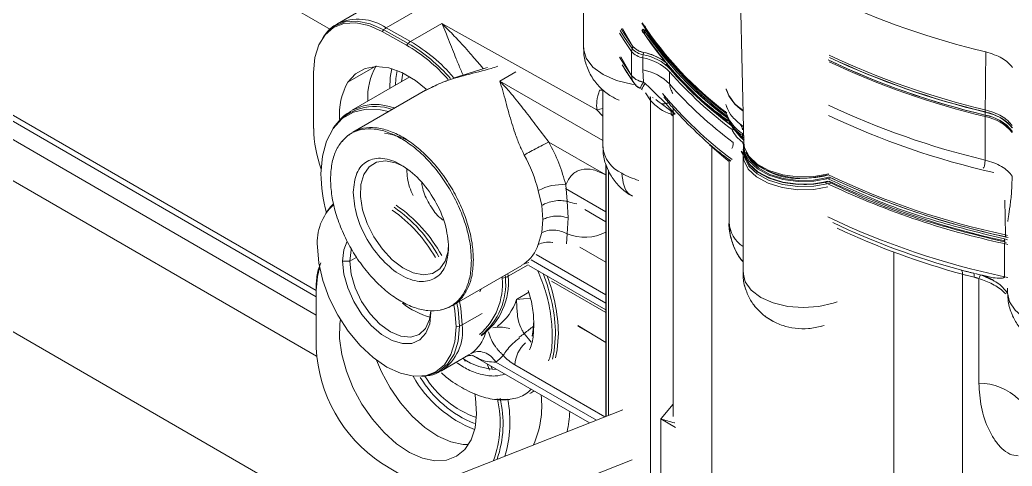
# Model space of a CAD drawing. Header units: millimetres. Extents: x 169 to 14583, y -399 to 10804.
# Drawn here: x 11541.9 to 11641.2, y 7248 to 7292.6 of the extents above; entities that cross this region are included whole.
import ezdxf

# ---------------------------------------------------------------- set-up
doc = ezdxf.new("R2010")
doc.units = ezdxf.units.MM
doc.header["$LTSCALE"] = 35

msp = doc.modelspace()

# ---------------------------------------------------------------- linework, layer by layer
at = {"color": 7, "linetype": 'Continuous', "lineweight": 18}
for p, q in [((11504.332, 7331.301), (11573.006, 7291.656)), ((11496.63, 7308.801), (11571.584, 7265.532)), ((11496.63, 7308.187), (11571.584, 7264.918)), ((11598.345, 7307.217), (11598.345, 7289.805)), ((11496.63, 7306.351), (11571.584, 7263.081)), ((11578.585, 7291.798), (11598.345, 7303.205)), ((11496.63, 7302.269), (11571.621, 7258.978)), ((11613.926, 7300.81), (11614.364, 7280.329)), ((11613.926, 7300.81), (11614.364, 7280.329)), ((11582.764, 7297.45), (11573.709, 7292.223)), ((11578.18, 7291.442), (11578.344, 7291.608)), ((11580.776, 7290.254), (11578.344, 7291.608)), ((11581.017, 7290.443), (11578.585, 7291.798)), ((11581.017, 7290.443), (11584.145, 7292.249)), ((11599.673, 7283.598), (11584.145, 7292.249)), ((11602.239, 7291.73), (11603.282, 7289.948)), ((11604.427, 7291.511), (11604.251, 7291.689)), ((11604.436, 7292.018), (11604.553, 7291.896)), ((11572.386, 7291.002), (11572.272, 7290.842)), ((11580.611, 7290.088), (11578.18, 7291.442)), ((11604.209, 7291.439), (11604.427, 7291.2)), ((11604.427, 7291.511), (11604.427, 7291.2)), ((11580.611, 7290.088), (11580.776, 7290.254)), ((11603.282, 7289.948), (11603.203, 7289.738)), ((11603.203, 7289.738), (11603.282, 7289.948)), ((11603.282, 7289.948), (11603.686, 7289.598)), ((11603.148, 7287.028), (11602.055, 7288.894)), ((11603.148, 7287.028), (11603.148, 7289.445)), ((11604.28, 7287.593), (11604.28, 7288.806)), ((11604.301, 7289.118), (11604.332, 7289.356)), ((11604.301, 7289.118), (11604.332, 7289.356)), ((11606.124, 7288.683), (11606.697, 7288.226)), ((11574.757, 7286.362), (11577.489, 7287.939)), ((11602.197, 7288.099), (11603.383, 7286.311)), ((11604.333, 7286.378), (11604.28, 7287.593)), ((11604.333, 7286.379), (11604.28, 7287.593)), ((11496.63, 7287.163), (11573.965, 7242.519)), ((11571.333, 7287.35), (11571.333, 7281.733)), ((11580.955, 7286.904), (11575.108, 7283.529)), ((11580.111, 7286.417), (11580.269, 7287.281)), ((11589.968, 7286.488), (11591.578, 7287.417)), ((11603.459, 7286.73), (11603.148, 7287.028)), ((11603.459, 7286.73), (11603.583, 7286.651)), ((11606.953, 7287.408), (11606.953, 7286.194)), ((11582.741, 7285.644), (11582.534, 7285.546)), ((11583.368, 7285.943), (11582.535, 7285.578)), ((11584.741, 7286.545), (11584.517, 7286.447)), ((11600.277, 7280.537), (11589.968, 7286.488)), ((11600.277, 7285.612), (11600.277, 7279.913)), ((11604.148, 7285.645), (11604.194, 7285.614)), ((11604.148, 7285.645), (11604.194, 7285.614)), ((11604.499, 7286.244), (11604.333, 7286.378)), ((11604.333, 7286.378), (11604.499, 7286.244)), ((11582.522, 7285.57), (11575.243, 7281.369)), ((11599.945, 7285.568), (11600.277, 7285.584)), ((11605.056, 7284.557), (11604.533, 7285.309)), ((11605.25, 7284.856), (11605.3, 7284.817)), ((11605.252, 7284.854), (11605.301, 7284.817)), ((11605.575, 7284.644), (11605.913, 7284.376)), ((11605.913, 7284.376), (11605.602, 7284.623)), ((11599.673, 7283.598), (11600.277, 7283.726)), ((11605.056, 7235.291), (11605.056, 7284.557)), ((11605.913, 7284.376), (11606.096, 7284.244)), ((11606.096, 7284.244), (11605.914, 7284.376)), ((11606.096, 7284.244), (11607.089, 7283.495)), ((11607.089, 7283.495), (11606.096, 7284.244)), ((11606.589, 7284.249), (11606.859, 7284.338)), ((11606.589, 7284.249), (11606.964, 7284.311)), ((11607.173, 7283.541), (11606.589, 7284.249)), ((11606.589, 7284.249), (11607.173, 7283.541)), ((11607.321, 7283.696), (11607.321, 7252.939)), ((11612.651, 7283.928), (11612.66, 7283.904)), ((11599.673, 7283.598), (11600.277, 7282.974)), ((11607.493, 7283.179), (11607.089, 7283.495)), ((11607.262, 7283.364), (11607.089, 7283.495)), ((11607.493, 7283.179), (11607.111, 7283.184)), ((11607.493, 7283.178), (11607.111, 7283.184)), ((11607.253, 7283.005), (11607.111, 7283.184)), ((11607.244, 7283.016), (11607.111, 7283.184)), ((11607.493, 7283.179), (11607.173, 7283.541)), ((11607.173, 7283.541), (11607.273, 7283.432)), ((11612.775, 7282.709), (11612.893, 7282.438)), ((11638.525, 7283.077), (11638.525, 7283.388)), ((11638.525, 7278.587), (11638.525, 7282.934)), ((11573.449, 7281.998), (11573.287, 7281.769)), ((11614.259, 7281.11), (11614.252, 7280.682)), ((11614.422, 7280.571), (11614.252, 7280.682)), ((11614.259, 7281.101), (11614.257, 7281.173)), ((11614.261, 7281.255), (11614.259, 7281.11)), ((11614.264, 7280.839), (11614.373, 7280.767)), ((11594.878, 7280.387), (11600.574, 7277.099)), ((11611.167, 7279.907), (11611.167, 7239.413)), ((11614.341, 7279.768), (11614.316, 7279.607)), ((11614.374, 7279.895), (11614.374, 7279.585)), ((11614.374, 7279.895), (11614.374, 7279.585)), ((11614.334, 7279.49), (11614.299, 7279.11)), ((11614.299, 7279.114), (11614.299, 7267.337)), ((11614.299, 7279.114), (11614.299, 7267.337)), ((11614.301, 7279.03), (11614.299, 7279.114)), ((11614.316, 7279.607), (11614.315, 7279.603)), ((11614.595, 7279.351), (11614.744, 7279.03)), ((11600.574, 7278.161), (11600.574, 7252.948)), ((11600.598, 7278.063), (11600.598, 7252.958)), ((11612.902, 7278.603), (11612.902, 7272.356)), ((11600.836, 7277.588), (11600.836, 7253.051)), ((11600.574, 7273.425), (11596.544, 7275.751)), ((11596.564, 7276.114), (11596.715, 7274.462)), ((11594.161, 7274.054), (11593.815, 7275.529)), ((11573.338, 7274.208), (11572.788, 7273.587)), ((11594.282, 7272.649), (11594.161, 7274.054)), ((11596.715, 7274.462), (11596.799, 7272.796)), ((11640.512, 7274.581), (11640.558, 7271.11)), ((11572.81, 7273.627), (11572.648, 7273.398)), ((11596.715, 7271.196), (11596.799, 7272.796)), ((11598.453, 7273.634), (11600.574, 7272.41)), ((11594.161, 7271.332), (11594.282, 7272.649)), ((11593.815, 7270.143), (11594.161, 7271.332)), ((11596.715, 7271.196), (11596.619, 7270.21)), ((11640.558, 7271.11), (11640.771, 7271.043)), ((11640.633, 7270.892), (11640.612, 7270.906)), ((11640.823, 7270.839), (11640.612, 7270.906)), ((11640.823, 7270.839), (11640.633, 7270.892)), ((11584.842, 7269.852), (11584.842, 7270.26)), ((11597.977, 7269.861), (11600.574, 7268.362)), ((11640.781, 7270.61), (11640.466, 7270.706)), ((11640.466, 7270.706), (11640.466, 7270.395)), ((11640.466, 7270.395), (11640.632, 7270.341)), ((11640.466, 7270.232), (11640.506, 7270.382)), ((11640.466, 7266.91), (11640.466, 7270.232)), ((11575.648, 7268.869), (11574.942, 7268.462)), ((11593.585, 7269.131), (11600.574, 7265.096)), ((11629.39, 7269.387), (11629.39, 7231.012)), ((11574.235, 7268.462), (11574.942, 7268.462)), ((11585.242, 7264.048), (11592.18, 7268.052)), ((11590.8, 7266.963), (11592.783, 7268.108)), ((11592.172, 7268.066), (11592.41, 7268.203)), ((11592.867, 7268.338), (11592.41, 7268.203)), ((11592.857, 7268.058), (11600.574, 7263.603)), ((11600.574, 7264.28), (11593.098, 7268.595)), ((11590.193, 7266.762), (11590.192, 7266.905)), ((11590.193, 7266.762), (11590.516, 7266.848)), ((11590.513, 7267.09), (11590.516, 7266.848)), ((11590.8, 7266.963), (11590.777, 7267.243)), ((11636.261, 7232.988), (11636.261, 7267.167)), ((11637.551, 7267.228), (11638.089, 7267.088)), ((11637.9, 7256.285), (11637.9, 7266.738)), ((11638.095, 7267.109), (11638.254, 7267.072)), ((11638.097, 7267.107), (11639.403, 7266.503)), ((11595.148, 7266.49), (11600.574, 7263.358)), ((11640.771, 7265.299), (11640.771, 7265.771)), ((11571.584, 7265.703), (11571.584, 7265.534)), ((11571.584, 7265.534), (11571.584, 7259.819)), ((11591.629, 7264.656), (11592.865, 7265.369)), ((11593.039, 7264.77), (11591.629, 7264.656)), ((11640.771, 7265.299), (11640.735, 7265.494)), ((11591.668, 7263.9), (11591.629, 7264.656)), ((11591.673, 7263.793), (11591.668, 7263.9)), ((11591.715, 7263.152), (11591.673, 7263.793)), ((11588.201, 7263.258), (11586.204, 7262.105)), ((11591.863, 7262.341), (11591.74, 7262.933)), ((11585.92, 7261.99), (11585.597, 7261.903)), ((11591.95, 7262.088), (11591.863, 7262.341)), ((11592.056, 7261.842), (11591.95, 7262.088)), ((11600.321, 7260.505), (11597.758, 7261.985)), ((11597.76, 7262.043), (11600.574, 7260.362)), ((11622.149, 7261.987), (11622.422, 7262.06)), ((11593.096, 7260.39), (11592.41, 7261.246)), ((11584.133, 7257.526), (11586.877, 7259.111)), ((11587.107, 7259.262), (11586.869, 7259.124)), ((11587.307, 7259.014), (11598.931, 7252.304)), ((11586.401, 7258.654), (11586.498, 7258.435)), ((11599.628, 7252.577), (11589.575, 7258.381)), ((11600.47, 7252.908), (11591.467, 7258.105)), ((11582.134, 7256.965), (11582.414, 7256.991)), ((11593.085, 7255.302), (11592.979, 7255.244)), ((11593.399, 7255.497), (11593.085, 7255.302)), ((11593.085, 7255.302), (11593.415, 7255.488)), ((11590.693, 7254.631), (11590.976, 7254.657)), ((11606.14, 7252.788), (11607.286, 7254.16)), ((11602.261, 7253.61), (11537.899, 7228.357)), ((11606.079, 7252.705), (11606.14, 7252.788)), ((11606.079, 7252.705), (11606.079, 7235.907)), ((11607.535, 7251.834), (11606.079, 7252.705)), ((11541.446, 7224.378), (11603.202, 7248.608)), ((11578.125, 7248.288), (11580.658, 7246.749))]:
    msp.add_line(p, q, dxfattribs=at)
at = {"color": 7, "linetype": 'Continuous', "lineweight": 18, "flags": 128}
for points in [[(11571.333, 7287.35), (11571.464, 7288.827), (11571.852, 7290.097), (11572.482, 7291.113), (11573.331, 7291.836), (11574.367, 7292.239), (11575.551, 7292.308), (11576.838, 7292.039), (11578.18, 7291.442)], [(11578.344, 7291.608), (11576.991, 7292.21), (11575.692, 7292.481), (11574.499, 7292.412), (11573.454, 7292.005), (11572.598, 7291.276), (11572.386, 7291.002)], [(11602.119, 7291.706), (11602.528, 7291.057), (11603.282, 7289.948)], [(11603.148, 7289.445), (11602.391, 7290.557), (11601.933, 7291.287)], [(11603.148, 7289.445), (11602.391, 7290.557), (11601.933, 7291.287)], [(11603.203, 7289.738), (11602.448, 7290.849), (11602.01, 7291.544)], [(11602.01, 7291.544), (11602.448, 7290.849), (11603.203, 7289.738)], [(11598.345, 7289.805), (11598.346, 7289.722), (11598.597, 7288.769), (11599.26, 7287.885), (11600.291, 7287.127), (11601.623, 7286.546), (11603.167, 7286.18), (11603.508, 7286.133)], [(11601.933, 7288.87), (11602.391, 7288.141), (11603.148, 7287.028)], [(11574.757, 7286.362), (11575.514, 7287.208), (11576.473, 7287.742), (11577.598, 7287.943), (11578.845, 7287.805), (11580.166, 7287.331), (11581.511, 7286.541), (11582.593, 7285.678)], [(11578.959, 7285.751), (11578.995, 7286.825), (11579.142, 7287.726)], [(11579.521, 7286.076), (11579.558, 7286.727), (11579.687, 7287.538)], [(11605.056, 7284.557), (11605.041, 7284.757), (11605.016, 7284.885)], [(11578.837, 7283.443), (11578.03, 7283.619), (11576.598, 7283.674), (11575.304, 7283.375), (11574.186, 7282.73), (11573.28, 7281.758), (11572.612, 7280.49), (11572.204, 7278.964), (11572.066, 7277.226)], [(11612.895, 7282.466), (11612.887, 7282.48), (11612.775, 7282.709)], [(11613.374, 7281.664), (11614.096, 7280.83), (11614.282, 7280.674)], [(11614.343, 7281.94), (11614.282, 7281.981), (11613.945, 7282.227)], [(11613.483, 7281.538), (11614.046, 7280.936), (11614.282, 7280.74)], [(11610.946, 7280.105), (11612.597, 7278.687), (11612.902, 7278.441)], [(11614.36, 7280.54), (11614.342, 7280.6), (11614.333, 7280.628)], [(11614.364, 7280.329), (11614.443, 7279.81), (11614.899, 7278.941), (11615.729, 7278.17), (11616.878, 7277.55), (11618.266, 7277.123), (11619.799, 7276.918), (11621.371, 7276.95), (11622.873, 7277.216)], [(11614.364, 7280.329), (11614.443, 7279.811), (11614.898, 7278.941), (11615.729, 7278.17), (11616.878, 7277.55), (11618.266, 7277.123), (11619.798, 7276.918), (11621.37, 7276.95), (11622.873, 7277.216)], [(11614.374, 7279.895), (11614.453, 7279.336), (11614.907, 7278.468), (11615.737, 7277.697), (11616.884, 7277.078), (11618.27, 7276.651), (11619.801, 7276.447), (11621.371, 7276.48), (11622.873, 7276.746), (11623.097, 7276.809)], [(11614.374, 7279.895), (11614.453, 7279.336), (11614.907, 7278.468), (11615.737, 7277.697), (11616.884, 7277.078), (11618.27, 7276.651), (11619.801, 7276.447), (11621.371, 7276.48), (11622.873, 7276.746), (11623.097, 7276.809)], [(11614.299, 7279.11), (11614.373, 7278.569), (11614.826, 7277.685), (11615.663, 7276.9), (11616.825, 7276.268), (11618.232, 7275.833), (11619.787, 7275.624), (11621.383, 7275.656), (11622.779, 7275.894)], [(11622.779, 7275.894), (11621.383, 7275.656), (11619.787, 7275.624), (11618.232, 7275.833), (11616.825, 7276.268), (11615.663, 7276.9), (11614.826, 7277.685), (11614.373, 7278.569), (11614.301, 7279.03)], [(11614.374, 7279.636), (11614.433, 7278.854), (11614.881, 7277.979), (11615.71, 7277.201), (11616.86, 7276.576), (11618.253, 7276.144), (11619.793, 7275.938), (11621.373, 7275.97), (11622.884, 7276.238), (11623.078, 7276.292)], [(11614.374, 7279.636), (11614.433, 7278.854), (11614.881, 7277.979), (11615.71, 7277.201), (11616.86, 7276.576), (11618.253, 7276.144), (11619.793, 7275.938), (11621.373, 7275.97), (11622.884, 7276.238), (11623.078, 7276.292)], [(11614.374, 7279.585), (11614.453, 7279.025), (11614.907, 7278.157), (11615.737, 7277.387), (11616.884, 7276.767), (11618.27, 7276.341), (11619.801, 7276.137), (11621.371, 7276.169), (11622.813, 7276.42)], [(11614.374, 7279.585), (11614.453, 7279.025), (11614.907, 7278.157), (11615.737, 7277.387), (11616.884, 7276.767), (11618.27, 7276.341), (11619.801, 7276.137), (11621.371, 7276.169), (11622.813, 7276.42)], [(11614.445, 7279.589), (11614.517, 7279.053), (11614.959, 7278.19), (11615.776, 7277.424), (11616.91, 7276.807), (11618.283, 7276.382), (11619.801, 7276.178), (11621.359, 7276.21), (11622.75, 7276.449)], [(11614.744, 7279.03), (11615.066, 7278.508), (11615.871, 7277.761), (11616.984, 7277.159), (11618.33, 7276.745), (11619.816, 7276.547), (11621.34, 7276.578), (11622.798, 7276.836), (11622.952, 7276.879)], [(11614.744, 7279.03), (11615.066, 7278.508), (11615.871, 7277.761), (11616.984, 7277.159), (11618.33, 7276.745), (11619.816, 7276.547), (11621.34, 7276.578), (11622.798, 7276.836), (11622.952, 7276.879)], [(11580.423, 7277.915), (11579.538, 7278.322), (11578.528, 7278.516), (11577.627, 7278.378), (11576.889, 7277.917), (11576.356, 7277.159), (11576.06, 7276.149), (11576.017, 7274.944), (11576.23, 7273.616), (11576.687, 7272.24), (11577.361, 7270.898), (11578.212, 7269.668)], [(11620.395, 7276.787), (11621.366, 7276.835), (11622.85, 7277.097)], [(11572.81, 7273.627), (11573.047, 7273.93), (11573.288, 7274.181)], [(11585.597, 7261.903), (11585.464, 7260.416), (11585.069, 7259.14), (11584.427, 7258.125), (11583.564, 7257.408), (11582.512, 7257.019), (11581.311, 7256.971), (11580.009, 7257.266), (11578.655, 7257.894), (11577.3, 7258.83), (11575.998, 7260.038), (11574.798, 7261.472), (11573.746, 7263.076), (11572.882, 7264.789), (11572.241, 7266.546), (11571.846, 7268.278), (11571.712, 7269.919)], [(11574.235, 7268.462), (11574.364, 7269.609), (11574.698, 7270.468)], [(11578.212, 7269.668), (11579.193, 7268.62), (11580.244, 7267.815), (11581.306, 7267.301), (11582.317, 7267.107), (11583.217, 7267.245), (11583.955, 7267.706), (11584.488, 7268.464), (11584.784, 7269.475), (11584.842, 7270.26)], [(11640.795, 7270.152), (11640.782, 7270.155), (11640.466, 7270.232)], [(11574.942, 7268.462), (11575.081, 7269.597), (11575.099, 7269.661)], [(11571.584, 7265.703), (11571.711, 7267.151), (11571.907, 7267.921)], [(11571.584, 7265.534), (11571.708, 7266.951), (11571.931, 7267.796)], [(11583.074, 7263.36), (11582.946, 7262.212), (11582.568, 7261.28), (11581.963, 7260.617), (11581.165, 7260.262), (11580.222, 7260.234), (11579.187, 7260.537), (11578.122, 7261.152), (11577.088, 7262.044), (11576.144, 7263.16), (11575.347, 7264.436), (11574.742, 7265.798), (11574.364, 7267.167), (11574.235, 7268.462)], [(11583.068, 7263.512), (11582.936, 7262.633), (11582.529, 7261.735), (11581.883, 7261.135), (11581.041, 7260.875), (11580.061, 7260.972), (11579.008, 7261.42), (11577.956, 7262.187), (11576.975, 7263.222), (11576.133, 7264.455), (11575.487, 7265.8), (11575.081, 7267.167), (11574.942, 7268.462)], [(11614.299, 7267.337), (11614.299, 7267.306), (11614.515, 7266.409), (11615.122, 7265.575), (11616.078, 7264.857), (11617.321, 7264.305), (11618.768, 7263.955), (11620.321, 7263.83), (11621.878, 7263.939), (11623.335, 7264.275), (11623.727, 7264.412)], [(11614.299, 7267.337), (11614.299, 7267.306), (11614.515, 7266.409), (11615.122, 7265.575), (11616.078, 7264.857), (11617.321, 7264.305), (11618.768, 7263.955), (11620.321, 7263.83), (11621.878, 7263.939), (11623.335, 7264.275), (11623.727, 7264.412)], [(11640.795, 7266.83), (11640.782, 7266.833), (11640.466, 7266.91)], [(11587.977, 7265.425), (11588.05, 7265.654), (11588.056, 7265.672)], [(11640.771, 7265.299), (11640.963, 7264.407), (11641.517, 7263.568), (11642.4, 7262.828), (11643.563, 7262.231), (11644.938, 7261.81), (11646.446, 7261.591), (11648.003, 7261.584), (11649.517, 7261.791), (11650.902, 7262.2), (11652.08, 7262.788)], [(11585.36, 7264.116), (11585.464, 7263.544), (11585.597, 7261.903)], [(11585.667, 7264.293), (11585.785, 7263.651), (11585.92, 7261.99)], [(11585.943, 7264.452), (11586.068, 7263.776), (11586.204, 7262.105)], [(11587.468, 7255.245), (11587.54, 7254.777), (11587.633, 7253.221), (11587.478, 7251.816), (11587.081, 7250.611), (11586.456, 7249.65), (11585.625, 7248.969), (11584.619, 7248.591), (11583.475, 7248.53), (11582.233, 7248.789), (11580.938, 7249.358), (11579.637, 7250.217), (11578.378, 7251.334), (11577.205, 7252.669), (11576.161, 7254.174), (11575.284, 7255.795), (11574.606, 7257.472), (11574.15, 7259.146), (11573.934, 7260.756), (11573.966, 7262.243), (11574.018, 7262.622)], [(11585.92, 7261.99), (11585.785, 7260.484), (11585.385, 7259.193), (11584.735, 7258.165), (11583.861, 7257.439), (11582.796, 7257.045), (11582.414, 7256.991)], [(11593.209, 7260.979), (11593.314, 7261.641), (11593.363, 7262.555)], [(11595.54, 7261.166), (11595.415, 7259.499), (11595.243, 7258.667)], [(11595.819, 7261.278), (11595.693, 7259.603), (11595.535, 7258.826)], [(11586.829, 7250.151), (11586.303, 7250.163), (11585.061, 7250.422), (11583.766, 7250.991), (11582.466, 7251.849), (11581.206, 7252.967), (11580.033, 7254.302), (11578.99, 7255.807), (11578.113, 7257.428), (11577.623, 7258.578)], [(11588.683, 7258.22), (11588.827, 7257.846), (11588.928, 7257.568)], [(11589.082, 7257.989), (11589.102, 7257.937), (11589.179, 7257.728)]]:
    msp.add_lwpolyline(points, dxfattribs=at)
at = {"color": 7, "linetype": 'Continuous', "lineweight": 18}
for centre, radius, start, end in [((11657.045, 7367.522), 80.269, 244.8252, 256.71075), ((11575.773, 7287.72), 4.954, 55.40314, 114.55386), ((11579.178, 7290.795), 1.165, 120.574, 135.69443), ((11634.722, 7311.762), 36.616, 213.42282, 232.8759), ((11634.783, 7311.81), 36.694, 213.43316, 233.11894), ((11634.708, 7312.393), 36.574, 213.37512, 232.82525), ((11634.68, 7312.373), 36.54, 213.39876, 232.6906), ((11634.772, 7312.603), 36.698, 213.5825, 232.96666), ((11634.897, 7312.24), 36.859, 213.89798, 233.188), ((11634.894, 7312.159), 36.657, 213.95068, 232.81694), ((11572.256, 7275.696), 16.641, 41.11318, 59.86407), ((11581.609, 7289.44), 1.165, 120.574, 135.69443), ((11572.355, 7275.751), 16.77, 40.95359, 59.85738), ((11572.538, 7275.847), 16.88, 40.71193, 59.84731), ((11603.982, 7289.437), 0.835, 158.92981, 179.47954), ((11604.593, 7290.918), 1.823, 220.34322, 260.80405), ((11604.61, 7291.076), 1.743, 220.34322, 260.80405), ((11604.58, 7290.662), 1.879, 220.34322, 260.80405), ((11606.744, 7288.792), 2.465, 172.39437, 179.6647), ((11603.42, 7283.908), 4.973, 44.73024, 80.05018), ((11603.432, 7284.161), 5.033, 44.73024, 80.05018), ((11603.155, 7283.526), 5.947, 56.49159, 78.58684), ((11656.989, 7360.776), 79.862, 244.65654, 256.63251), ((11657.016, 7361.425), 79.987, 244.76967, 256.64118), ((11657.014, 7361.168), 79.948, 244.77267, 256.62904), ((11657.023, 7361.17), 79.937, 244.78101, 256.64084), ((11583.049, 7284.835), 6.312, 149.9638, 183.27191), ((11603.42, 7282.695), 4.973, 44.73024, 80.05018), ((11637.221, 7314.307), 40.276, 220.44514, 233.19158), ((11637.507, 7314.561), 40.639, 221.36701, 233.04672), ((11637.374, 7314.431), 40.453, 221.35332, 232.5491), ((11657.012, 7360.709), 79.942, 244.76548, 256.62925), ((11657.015, 7360.847), 79.928, 244.77287, 256.62903), ((11604.376, 7287.01), 1.228, 179.13426, 214.89953), ((11604.166, 7287.778), 1.264, 216.36242, 236.02399), ((11604.46, 7288.174), 1.757, 235.27402, 240.0583), ((11604.804, 7288.841), 2.507, 240.86609, 259.18322), ((11637.611, 7314.418), 40.859, 221.38013, 233.5239), ((11580.302, 7283.171), 6.398, 150.08272, 184.71444), ((11604.997, 7287.468), 2, 215.46425, 240.05551), ((11608.976, 7283.563), 5.43, 148.76522, 156.42544), ((11611.037, 7282.011), 7.789, 147.07368, 152.18399), ((11611.043, 7282.007), 7.797, 147.07548, 152.18081), ((11637.611, 7313.204), 40.859, 221.38013, 233.5239), ((11616.356, 7286.916), 3.933, 198.10728, 238.40836), ((11616.356, 7286.873), 3.933, 198.09606, 238.41749), ((11603.759, 7284.566), 1.297, 359.62359, 17.19197), ((11636.509, 7310.203), 39.224, 219.53129, 233.54963), ((11577.456, 7278.873), 5.081, 70.02034, 142.0502), ((11608.296, 7287.181), 4.169, 218.99972, 253.48415), ((11606.332, 7285.232), 1.016, 256.5783, 284.65388), ((11656.998, 7356.313), 79.891, 244.6965, 256.63131), ((11605.964, 7285.65), 2.431, 297.57886, 299.82316), ((11604.992, 7283.194), 2.119, 359.7142, 8.16728), ((11616.198, 7284.498), 3.777, 195.55074, 239.15618), ((11657.231, 7355.831), 80.501, 244.71947, 257.18901), ((11637.706, 7278.906), 4.556, 39.3272, 79.64022), ((11640.534, 7282.93), 2.009, 175.53734, 179.88667), ((11637.706, 7278.596), 4.556, 39.3272, 79.64022), ((11637.706, 7278.452), 4.556, 39.3272, 79.64022), ((11637.71, 7278.59), 4.57, 39.3272, 79.64022), ((11584.062, 7281.981), 12.731, 181.11666, 199.68977), ((11616.413, 7284.088), 3.887, 205.12414, 234.73424), ((11616.658, 7284.659), 4.356, 210.23898, 237.22232), ((11577.5, 7274.343), 6.995, 58.73267, 82.293), ((11616.587, 7283.44), 3.865, 208.95805, 232.45626), ((11641.996, 7281.338), 0.766, 170.25833, 179.88234), ((11603.527, 7280.236), 3.266, 185.66446, 245.65568), ((11612.63, 7279.796), 1.733, 358.56001, 22.44829), ((11578.213, 7271.432), 16.131, 14.71275, 28.34357), ((11612.428, 7278.516), 1.945, 15.79438, 29.38454), ((11612.442, 7278.521), 1.93, 15.77068, 27.77186), ((11619.737, 7283.139), 6.386, 216.3844, 275.91858), ((11617.8, 7281), 3.605, 207.23261, 242.67118), ((11620.393, 7286.007), 9.243, 242.6414, 285.41756), ((11587.824, 7277.451), 15.76, 180.81856, 195.18599), ((11605.941, 7283.916), 7.645, 240.53474, 254.30175), ((11657.427, 7350.135), 80.805, 244.66666, 257.94992), ((11657.194, 7349.006), 79.84, 244.55911, 258.01295), ((11657.203, 7348.929), 79.777, 244.57491, 258.01233), ((11596.123, 7271.429), 4.705, 84.62178, 119.37628), ((11657.122, 7348.559), 80.078, 244.3898, 257.99506), ((11657.427, 7349.451), 80.734, 244.69401, 257.9246), ((11576.848, 7270.362), 5.155, 133.19084, 184.93734), ((11571.052, 7261.812), 14.647, 29.05251, 55.3852), ((11570.974, 7261.673), 15.098, 29.22477, 55.21294), ((11598.331, 7278.509), 4.358, 248.22695, 261.35892), ((11570.896, 7261.722), 14.483, 29.39419, 55.04352), ((11657.171, 7345.403), 80.251, 244.62377, 257.98585), ((11616.105, 7272.589), 3.212, 184.16645, 235.78886), ((11616.071, 7272.569), 3.177, 183.8615, 236.0873), ((11656.131, 7341.709), 76.769, 244.65823, 254.83307), ((11656.453, 7341.403), 76.933, 244.82482, 254.78383), ((11598.438, 7275.559), 4.691, 248.44477, 297.09449), ((11589.994, 7271.432), 4.033, 306.80634, 341.35308), ((11583.597, 7266.16), 6.624, 310.7419, 5.21034), ((11584.054, 7266.173), 6.497, 308.481, 5.96212), ((11584.256, 7266.339), 6.574, 305.86096, 5.45122), ((11590.216, 7267.999), 1.189, 284.59428, 299.42488), ((11578.288, 7260.759), 17.257, 1.35105, 22.03558), ((11578.648, 7260.89), 17.175, 1.29298, 20.81406), ((11585.522, 7271.406), 8.9, 233.38716, 253.48426), ((11586.535, 7266.244), 5.337, 306.37298, 342.68827), ((11581.447, 7261.499), 4.795, 304.05633, 7.25584), ((11585.62, 7263.14), 1.189, 284.59428, 299.42488), ((11602.226, 7249.641), 15.2, 125.75916, 130.22591), ((11584.698, 7262.489), 4.028, 306.73654, 342.31421), ((11586.222, 7260.502), 14.655, 182.67425, 236.45965), ((11594.606, 7257.941), 3.143, 131.39033, 176.9985), ((11587.126, 7261.799), 4.205, 305.62385, 319.27797), ((11593.997, 7262.353), 4.944, 221.83561, 239.22182), ((11589.821, 7264.062), 6.404, 236.08886, 268.48587), ((11591.955, 7263.068), 12.293, 209.71905, 248.43423), ((11591.734, 7262.807), 11.41, 211.40464, 247.89865), ((11590.921, 7262.226), 9.956, 211.70911, 250.61486), ((11637.911, 7250.607), 5.678, 45.28371, 90.1109), ((11584.228, 7254.047), 9.928, 336.63986, 6.04008), ((11579.373, 7252.252), 10.625, 339.52266, 13.24386), ((11579.321, 7252.254), 10.968, 340.97125, 13.34588), ((11579.116, 7252.418), 11.855, 343.14576, 10.84765), ((11585.388, 7253.891), 11.576, 347.71742, 357.78825)]:
    msp.add_arc(centre, radius, start, end, dxfattribs=at)
for centre, major_axis, ratio, start_param, end_param in [((11637.221, 7266.314), (0.197, 0.975), 0.10441, 5.345664, 6.091164), ((11637.797, 7266.169), (0.291, 0.951), 0.084418, 0.198984, 0.955348)]:
    msp.add_ellipse(centre, major_axis=major_axis, ratio=ratio, start_param=start_param, end_param=end_param, dxfattribs=at)
for points, knots in [([(11573.732, 7292.201), (11573.649, 7292.164), (11573.224, 7291.973), (11572.694, 7291.466), (11572.361, 7290.92), (11572.23, 7290.706)], [0, 0, 0, 0, 0.128363, 0.657696, 1, 1, 1, 1]), ([(11584.145, 7292.249), (11584.419, 7291.984), (11584.886, 7291.533), (11585.608, 7290.781), (11586.277, 7290.056), (11587.095, 7289.136), (11587.752, 7288.374), (11588.216, 7287.836), (11588.316, 7287.72)], [0, 0, 0, 0, 0.20422, 0.347456, 0.532946, 0.694343, 0.933909, 1, 1, 1, 1]), ([(11584.145, 7292.249), (11584.279, 7291.953), (11584.507, 7291.447), (11584.865, 7290.568), (11585.211, 7289.697), (11585.614, 7288.679), (11585.959, 7287.818), (11586.209, 7287.248), (11586.285, 7287.074)], [0, 0, 0, 0, 0.211428, 0.361421, 0.554786, 0.723459, 0.915821, 1, 1, 1, 1]), ([(11612.845, 7282.807), (11612.437, 7283.096), (11610.409, 7284.533), (11607.468, 7287.431), (11605.441, 7290.151), (11604.427, 7291.511)], [0, 0, 0, 0, 0.111785, 0.555896, 1, 1, 1, 1]), ([(11604.427, 7291.2), (11605.389, 7289.901), (11607.313, 7287.301), (11610.21, 7284.421), (11612.255, 7282.936), (11612.776, 7282.558)], [0, 0, 0, 0, 0.427048, 0.854103, 1, 1, 1, 1]), ([(11598.382, 7289.802), (11598.373, 7289.622), (11598.342, 7288.997), (11598.628, 7287.926), (11599.216, 7286.724), (11600.07, 7285.721), (11600.976, 7284.996), (11601.64, 7284.69), (11601.917, 7284.562)], [0, 0, 0, 0, 0.080023, 0.278641, 0.485186, 0.673955, 0.863592, 1, 1, 1, 1]), ([(11638.535, 7283.602), (11638.546, 7284.685), (11638.565, 7286.618), (11638.585, 7288.552), (11638.594, 7289.402)], [0, 0, 0, 0, 0.56, 1, 1, 1, 1]), ([(11638.594, 7289.402), (11639.173, 7289.22), (11640.331, 7288.857), (11640.961, 7288.188), (11641.275, 7287.854)], [0, 0, 0, 0, 0.5000175, 1, 1, 1, 1]), ([(11589.758, 7287.963), (11589.535, 7287.891), (11588.546, 7287.57), (11586.616, 7287.115), (11584.387, 7286.494), (11583.231, 7285.897), (11582.741, 7285.644)], [0, 0, 0, 0, 0.095462, 0.423751, 0.75593, 1, 1, 1, 1]), ([(11588.721, 7287.855), (11588.434, 7287.758), (11587.341, 7287.392), (11586.157, 7287.029), (11585.284, 7286.76)], [0, 0, 0, 0, 0.26237, 1, 1, 1, 1]), ([(11602.21, 7288.116), (11602.45, 7287.706), (11602.809, 7287.096), (11603.23, 7286.502), (11603.368, 7286.307)], [0, 0, 0, 0, 0.670758, 1, 1, 1, 1]), ([(11592.41, 7279.091), (11592.243, 7279.43), (11591.984, 7279.955), (11591.697, 7280.688), (11591.44, 7281.403), (11591.158, 7282.284), (11590.849, 7283.346), (11590.547, 7284.454), (11590.252, 7285.543), (11590.063, 7286.174), (11589.968, 7286.488)], [0, 0, 0, 0, 0.119773, 0.185307, 0.255147, 0.372342, 0.504595, 0.662078, 0.83179, 1, 1, 1, 1]), ([(11589.968, 7286.488), (11590.194, 7286.245), (11590.58, 7285.831), (11591.177, 7285.138), (11591.73, 7284.466), (11592.524, 7283.462), (11593.507, 7282.147), (11594.425, 7280.969), (11594.878, 7280.387)], [0, 0, 0, 0, 0.148009, 0.252699, 0.387878, 0.504936, 0.755472, 1, 1, 1, 1]), ([(11603.57, 7286.111), (11603.503, 7286.158), (11603.421, 7286.214), (11603.379, 7286.301), (11603.371, 7286.316)], [0, 0, 0, 0, 0.8211517, 1, 1, 1, 1]), ([(11603.39, 7286.33), (11603.472, 7286.201), (11603.63, 7285.954), (11603.892, 7285.826), (11604.017, 7285.765)], [0, 0, 0, 0, 0.524026, 1, 1, 1, 1]), ([(11606.589, 7284.249), (11606.308, 7284.511), (11605.81, 7284.973), (11605.126, 7285.677), (11604.697, 7286.065), (11604.499, 7286.244)], [0, 0, 0, 0, 0.411351, 0.728167, 1, 1, 1, 1]), ([(11604.499, 7286.244), (11604.697, 7286.065), (11605.126, 7285.677), (11605.81, 7284.973), (11606.308, 7284.511), (11606.589, 7284.249)], [0, 0, 0, 0, 0.271833, 0.588649, 1, 1, 1, 1]), ([(11607.283, 7285.248), (11607.201, 7285.395), (11607.069, 7285.628), (11606.97, 7285.957), (11606.959, 7286.118), (11606.953, 7286.194)], [0, 0, 0, 0, 0.470877, 0.747801, 1, 1, 1, 1]), ([(11606.953, 7286.194), (11606.959, 7286.118), (11606.97, 7285.957), (11607.069, 7285.628), (11607.201, 7285.395), (11607.283, 7285.248)], [0, 0, 0, 0, 0.252189, 0.529101, 1, 1, 1, 1]), ([(11599.945, 7285.568), (11599.826, 7285.202), (11599.614, 7284.549), (11599.655, 7283.888), (11599.673, 7283.598)], [0, 0, 0, 0, 0.559897, 1, 1, 1, 1]), ([(11606.384, 7284.906), (11606.648, 7284.569), (11607.53, 7283.441), (11609.341, 7281.617), (11611.312, 7279.805), (11612.659, 7278.798), (11613.092, 7278.475)], [0, 0, 0, 0, 0.1468792, 0.4912899, 0.8362855, 1, 1, 1, 1]), ([(11579.452, 7283.798), (11578.993, 7283.923), (11577.952, 7284.205), (11576.458, 7284.132), (11575.558, 7283.73), (11575.108, 7283.528)], [0, 0, 0, 0, 0.283197, 0.641673, 1, 1, 1, 1]), ([(11613.945, 7282.227), (11613.616, 7282.522), (11612.959, 7283.113), (11612.712, 7283.799), (11612.589, 7284.142)], [0, 0, 0, 0, 0.500021, 1, 1, 1, 1]), ([(11575.061, 7283.462), (11574.807, 7283.311), (11574.212, 7282.957), (11573.77, 7282.399), (11573.517, 7282.079)], [0, 0, 0, 0, 0.4262481, 1, 1, 1, 1]), ([(11612.658, 7283.032), (11612.66, 7283.023), (11612.694, 7282.808), (11612.821, 7282.617), (11612.943, 7282.434)], [0, 0, 0, 0, 0.044056, 1, 1, 1, 1]), ([(11638.535, 7283.602), (11638.829, 7283.521), (11639.423, 7283.358), (11640.183, 7282.986), (11640.819, 7282.543), (11641.099, 7282.199), (11641.237, 7282.028)], [0, 0, 0, 0, 0.247584, 0.500062, 0.752508, 1, 1, 1, 1]), ([(11638.535, 7283.602), (11638.536, 7283.561), (11638.538, 7283.485), (11638.548, 7283.424), (11638.553, 7283.396)], [0, 0, 0, 0, 0.548356, 1, 1, 1, 1]), ([(11638.553, 7283.396), (11639.145, 7283.207), (11640.331, 7282.83), (11640.963, 7282.139), (11641.28, 7281.793)], [0, 0, 0, 0, 0.499464, 1, 1, 1, 1]), ([(11573.019, 7276.677), (11573.046, 7277.195), (11573.098, 7278.23), (11573.517, 7279.525), (11574.169, 7280.565), (11575.052, 7281.297), (11576.127, 7281.695), (11577.354, 7281.744), (11578.684, 7281.442), (11580.069, 7280.8), (11581.453, 7279.844), (11582.784, 7278.609), (11584.01, 7277.144), (11585.085, 7275.505), (11585.969, 7273.753), (11586.62, 7271.961), (11587.039, 7270.182), (11587.092, 7269.086), (11587.118, 7268.538)], [0, 0, 0, 0, 0.062499, 0.124999, 0.187498, 0.249998, 0.312499, 0.374998, 0.437499, 0.499999, 0.562499, 0.625, 0.687499, 0.749999, 0.8125, 0.874999, 0.9375, 1, 1, 1, 1]), ([(11575.312, 7281.394), (11575.636, 7281.54), (11576.306, 7281.842), (11577.522, 7281.868), (11578.854, 7281.571), (11580.243, 7280.926), (11581.631, 7279.967), (11582.966, 7278.728), (11584.197, 7277.259), (11585.275, 7275.614), (11586.161, 7273.857), (11586.814, 7272.059), (11587.235, 7270.275), (11587.287, 7269.176), (11587.314, 7268.626)], [0, 0, 0, 0, 0.07838, 0.162164, 0.245947, 0.329731, 0.413515, 0.497298, 0.581082, 0.664866, 0.748649, 0.832433, 0.916216, 1, 1, 1, 1]), ([(11614.249, 7281.608), (11614.246, 7281.647), (11614.241, 7281.719), (11614.207, 7281.839), (11614.149, 7281.975), (11614.057, 7282.123), (11613.982, 7282.193), (11613.945, 7282.227)], [0, 0, 0, 0, 0.178868, 0.322601, 0.503848, 0.758957, 1, 1, 1, 1]), ([(11575.334, 7281.382), (11575.12, 7281.27), (11574.681, 7281.04), (11574.358, 7280.653), (11574.192, 7280.454)], [0, 0, 0, 0, 0.486401, 1, 1, 1, 1]), ([(11600.314, 7279.916), (11600.305, 7279.734), (11600.274, 7279.107), (11600.561, 7278.034), (11601.146, 7276.83), (11602.006, 7275.837), (11602.715, 7275.233), (11603.161, 7275.015), (11603.226, 7274.984)], [0, 0, 0, 0, 0.090151, 0.311614, 0.541917, 0.7524, 0.963849, 1, 1, 1, 1]), ([(11613.321, 7280.349), (11613.318, 7280.269), (11613.312, 7280.099), (11613.26, 7279.866), (11613.203, 7279.791), (11613.166, 7279.742)], [0, 0, 0, 0, 0.236294, 0.496377, 1, 1, 1, 1]), ([(11614.345, 7279.612), (11614.303, 7279.409), (11614.26, 7279.203), (11614.302, 7279.003), (11614.303, 7279.001)], [0, 0, 0, 0, 0.987384, 1, 1, 1, 1]), ([(11614.372, 7279.584), (11614.334, 7279.466), (11614.283, 7279.308), (11614.31, 7279.148), (11614.317, 7279.108)], [0, 0, 0, 0, 0.748377, 1, 1, 1, 1]), ([(11614.597, 7278.909), (11614.649, 7278.753), (11614.786, 7278.348), (11615.313, 7277.741), (11615.892, 7277.357), (11616.181, 7277.165)], [0, 0, 0, 0, 0.237211, 0.618606, 1, 1, 1, 1]), ([(11600.575, 7277.099), (11600.147, 7277.302), (11599.271, 7277.719), (11598.075, 7277.692), (11597.098, 7277.185), (11596.739, 7276.465), (11596.564, 7276.114)], [0, 0, 0, 0, 0.243912, 0.5, 0.756088, 1, 1, 1, 1]), ([(11638.338, 7277.764), (11638.354, 7277.786), (11638.429, 7277.886), (11638.5, 7278.171), (11638.517, 7278.451), (11638.525, 7278.587)], [0, 0, 0, 0, 0.1241231, 0.576361, 1, 1, 1, 1]), ([(11587.118, 7268.538), (11587.092, 7268.02), (11587.039, 7266.985), (11586.62, 7265.69), (11585.969, 7264.65), (11585.085, 7263.918), (11584.01, 7263.52), (11582.784, 7263.471), (11581.453, 7263.773), (11580.069, 7264.415), (11578.684, 7265.371), (11577.354, 7266.606), (11576.127, 7268.071), (11575.052, 7269.71), (11574.169, 7271.462), (11573.517, 7273.254), (11573.098, 7275.033), (11573.046, 7276.129), (11573.019, 7276.677)], [0, 0, 0, 0, 0.062499, 0.124999, 0.187498, 0.249998, 0.312499, 0.374998, 0.437499, 0.499999, 0.562499, 0.625, 0.687499, 0.749999, 0.8125, 0.874999, 0.9375, 1, 1, 1, 1]), ([(11581.298, 7275.033), (11581.165, 7275.313), (11580.741, 7276.204), (11580.691, 7277.058), (11580.657, 7277.644)], [0, 0, 0, 0, 0.314102, 1, 1, 1, 1]), ([(11602.181, 7277.26), (11602.225, 7276.822), (11602.315, 7275.947), (11602.753, 7275.196), (11603.157, 7275.054), (11603.246, 7275.023)], [0, 0, 0, 0, 0.438333, 0.87667, 1, 1, 1, 1]), ([(11616.181, 7277.165), (11616.755, 7276.897), (11617.904, 7276.361), (11620.085, 7276.112), (11621.792, 7276.166), (11622.567, 7276.435), (11622.716, 7276.486)], [0, 0, 0, 0, 0.308812, 0.617624, 0.926435, 1, 1, 1, 1]), ([(11640.466, 7270.706), (11638.211, 7271.258), (11633.7, 7272.363), (11627.703, 7274.434), (11624.2, 7276.073), (11622.6, 7276.821)], [0, 0, 0, 0, 0.352063, 0.704126, 1, 1, 1, 1]), ([(11640.801, 7272.437), (11640.815, 7272.59), (11640.851, 7272.994), (11641.023, 7273.988), (11641.19, 7275.332), (11641.217, 7276.435), (11641.23, 7276.992)], [0, 0, 0, 0, 0.164437, 0.434981, 0.714236, 1, 1, 1, 1]), ([(11584.305, 7272.57), (11584.157, 7272.681), (11583.619, 7273.085), (11582.861, 7274.219), (11582.258, 7275.443), (11582.177, 7276.111), (11582.155, 7276.295)], [0, 0, 0, 0, 0.137626, 0.499951, 0.862277, 1, 1, 1, 1]), ([(11622.717, 7276.486), (11624.09, 7275.826), (11627.437, 7274.219), (11633.386, 7272.14), (11638.106, 7270.977), (11640.466, 7270.395)], [0, 0, 0, 0, 0.2581887, 0.6290948, 1, 1, 1, 1]), ([(11594.161, 7274.054), (11594.343, 7274.149), (11594.706, 7274.339), (11595.398, 7274.505), (11596.108, 7274.563), (11596.512, 7274.496), (11596.715, 7274.462)], [0, 0, 0, 0, 0.25, 0.5, 0.75, 1, 1, 1, 1]), ([(11596.799, 7272.796), (11596.57, 7272.863), (11596.112, 7272.999), (11595.379, 7272.993), (11594.746, 7272.873), (11594.437, 7272.724), (11594.282, 7272.649)], [0, 0, 0, 0, 0.279705, 0.559424, 0.779712, 1, 1, 1, 1]), ([(11612.904, 7272.385), (11612.903, 7272.38), (11612.851, 7271.906), (11613.02, 7270.974), (11613.441, 7269.707), (11613.899, 7268.848), (11614.242, 7268.471), (11614.299, 7268.408)], [0, 0, 0, 0, 0.003695, 0.332702, 0.643644, 0.940875, 1, 1, 1, 1]), ([(11612.921, 7272.344), (11612.936, 7271.933), (11612.969, 7271.071), (11613.388, 7269.844), (11613.844, 7268.934), (11614.213, 7268.516), (11614.299, 7268.419)], [0, 0, 0, 0, 0.289561, 0.6061, 0.908173, 1, 1, 1, 1]), ([(11612.923, 7272.346), (11612.936, 7271.944), (11612.965, 7271.091), (11613.376, 7269.871), (11613.834, 7268.951), (11614.207, 7268.524), (11614.299, 7268.42)], [0, 0, 0, 0, 0.282739, 0.599617, 0.901917, 1, 1, 1, 1]), ([(11594.161, 7271.332), (11594.343, 7271.41), (11594.706, 7271.566), (11595.399, 7271.602), (11596.108, 7271.491), (11596.512, 7271.294), (11596.715, 7271.196)], [0, 0, 0, 0, 0.249996, 0.5, 0.750004, 1, 1, 1, 1]), ([(11640.612, 7270.906), (11640.604, 7270.914), (11640.587, 7270.931), (11640.564, 7270.991), (11640.56, 7271.063), (11640.558, 7271.11)], [0, 0, 0, 0, 0.260765, 0.51472, 1, 1, 1, 1]), ([(11593.815, 7270.143), (11594.019, 7270.225), (11594.427, 7270.39), (11594.973, 7270.417), (11595.233, 7270.328), (11595.246, 7270.323)], [0, 0, 0, 0, 0.486898, 0.973796, 1, 1, 1, 1]), ([(11572.049, 7268.302), (11571.959, 7268.073), (11571.712, 7267.446), (11571.6, 7266.543), (11571.587, 7265.881), (11571.584, 7265.703)], [0, 0, 0, 0, 0.295953, 0.811297, 1, 1, 1, 1]), ([(11587.314, 7268.626), (11587.287, 7268.107), (11587.234, 7267.07), (11586.818, 7265.763), (11586.149, 7264.749), (11585.579, 7264.168), (11585.197, 7264.031), (11585.174, 7264.022)], [0, 0, 0, 0, 0.246033, 0.492066, 0.738099, 0.984133, 1, 1, 1, 1]), ([(11593.777, 7267.527), (11594.044, 7266.845), (11594.609, 7265.399), (11595.108, 7263.191), (11595.179, 7261.783), (11595.214, 7261.078)], [0, 0, 0, 0, 0.308406, 0.654203, 1, 1, 1, 1]), ([(11614.322, 7267.336), (11614.315, 7267.255), (11614.271, 7266.747), (11614.478, 7265.837), (11614.933, 7264.709), (11615.611, 7263.753), (11616.359, 7263.051), (11617.25, 7262.457), (11618.266, 7262.008), (11619.532, 7261.731), (11620.86, 7261.673), (11621.743, 7261.874), (11622.188, 7261.975)], [0, 0, 0, 0, 0.022154, 0.138528, 0.247932, 0.352622, 0.454986, 0.525876, 0.644173, 0.755107, 0.876617, 1, 1, 1, 1]), ([(11614.341, 7267.338), (11614.331, 7267.147), (11614.298, 7266.535), (11614.569, 7265.543), (11615.083, 7264.454), (11615.807, 7263.547), (11616.574, 7262.868), (11617.138, 7262.575), (11617.368, 7262.455)], [0, 0, 0, 0, 0.093834, 0.301855, 0.497851, 0.686377, 0.871806, 1, 1, 1, 1]), ([(11636.046, 7267.614), (11636.195, 7267.573), (11636.442, 7267.506), (11636.792, 7267.415), (11637.09, 7267.341), (11637.291, 7267.294), (11637.392, 7267.27)], [0, 0, 0, 0, 0.341064, 0.561311, 0.781007, 1, 1, 1, 1]), ([(11636.261, 7267.167), (11636.258, 7267.234), (11636.252, 7267.369), (11636.214, 7267.505), (11636.173, 7267.548), (11636.156, 7267.566)], [0, 0, 0, 0, 0.370484, 0.740967, 1, 1, 1, 1]), ([(11636.261, 7267.167), (11636.388, 7267.132), (11636.596, 7267.075), (11636.897, 7266.998), (11637.156, 7266.933), (11637.332, 7266.894), (11637.42, 7266.874)], [0, 0, 0, 0, 0.3386061, 0.5582455, 0.7786357, 1, 1, 1, 1]), ([(11637.42, 7266.874), (11637.475, 7266.861), (11637.566, 7266.84), (11637.691, 7266.806), (11637.797, 7266.774), (11637.866, 7266.75), (11637.9, 7266.738)], [0, 0, 0, 0, 0.340628, 0.560774, 0.780593, 1, 1, 1, 1]), ([(11637.9, 7266.738), (11638.371, 7266.574), (11639.288, 7266.255), (11640.145, 7265.631), (11640.53, 7265.258), (11640.588, 7265.203)], [0, 0, 0, 0, 0.4724842, 0.920789, 1, 1, 1, 1]), ([(11638.236, 7267.03), (11638.641, 7266.92), (11639.064, 7266.806), (11639.388, 7266.512), (11639.402, 7266.5)], [0, 0, 0, 0, 0.958044, 1, 1, 1, 1]), ([(11638.254, 7267.072), (11638.609, 7266.977), (11639.218, 7266.813), (11639.949, 7266.756), (11640.325, 7266.787), (11640.433, 7266.841), (11640.463, 7266.879), (11640.465, 7266.9), (11640.466, 7266.91)], [0, 0, 0, 0, 0.473229, 0.813279, 0.930093, 0.97038, 0.986027, 1, 1, 1, 1]), ([(11639.403, 7266.503), (11639.416, 7266.497), (11639.851, 7266.298), (11640.329, 7265.851), (11640.694, 7265.371), (11640.777, 7265.261)], [0, 0, 0, 0, 0.022405, 0.776335, 1, 1, 1, 1]), ([(11592.93, 7259.627), (11592.965, 7259.699), (11593.191, 7260.16), (11593.355, 7261.261), (11593.376, 7262.879), (11593.185, 7264.347), (11592.904, 7265.255), (11592.811, 7265.554)], [0, 0, 0, 0, 0.050683, 0.322598, 0.594513, 0.866428, 1, 1, 1, 1]), ([(11640.771, 7265.313), (11640.785, 7265.018), (11640.821, 7264.274), (11641.162, 7263.146), (11641.801, 7262.016), (11642.659, 7261.073), (11643.647, 7260.365), (11644.594, 7259.922), (11645.359, 7259.684), (11645.912, 7259.565), (11646.307, 7259.506), (11646.589, 7259.476), (11646.788, 7259.462), (11646.929, 7259.454), (11647.03, 7259.45), (11647.1, 7259.449), (11647.15, 7259.448), (11647.205, 7259.447), (11647.244, 7259.447), (11647.271, 7259.447)], [0, 0, 0, 0, 0.090839, 0.228948, 0.358338, 0.488969, 0.619648, 0.73204, 0.810658, 0.866115, 0.905318, 0.933044, 0.952653, 0.96652, 0.976326, 0.98326, 0.988163, 0.99163, 1, 1, 1, 1]), ([(11584.075, 7263.619), (11584.339, 7263.673), (11584.727, 7263.752), (11585.049, 7263.966), (11585.151, 7264.034)], [0, 0, 0, 0, 0.6821498, 1, 1, 1, 1]), ([(11591.74, 7262.933), (11591.735, 7262.975), (11591.725, 7263.049), (11591.718, 7263.121), (11591.715, 7263.152)], [0, 0, 0, 0, 0.571509, 1, 1, 1, 1]), ([(11590.975, 7261.741), (11590.726, 7261.797), (11590.084, 7261.942), (11589.571, 7261.853), (11589.258, 7261.798)], [0, 0, 0, 0, 0.389121, 1, 1, 1, 1]), ([(11592.41, 7261.246), (11592.377, 7261.295), (11592.308, 7261.398), (11592.182, 7261.605), (11592.106, 7261.749), (11592.056, 7261.842)], [0, 0, 0, 0, 0.242395, 0.5063061, 1, 1, 1, 1]), ([(11590.313, 7259.056), (11590.236, 7259.127), (11590.083, 7259.267), (11589.865, 7259.504), (11589.68, 7259.728), (11589.381, 7260.135), (11589.062, 7260.722), (11588.907, 7261.161), (11588.816, 7261.42)], [0, 0, 0, 0, 0.077222, 0.151848, 0.22069, 0.297314, 0.586796, 1, 1, 1, 1]), ([(11592.41, 7261.246), (11592.253, 7261.126), (11592.077, 7260.99), (11591.883, 7260.885), (11591.861, 7260.873)], [0, 0, 0, 0, 0.886234, 1, 1, 1, 1]), ([(11595.214, 7261.078), (11595.197, 7260.398), (11595.175, 7259.466), (11594.918, 7258.723), (11594.849, 7258.522)], [0, 0, 0, 0, 0.730507, 1, 1, 1, 1]), ([(11590.313, 7259.056), (11590.41, 7259.22), (11590.604, 7259.549), (11591.121, 7260.115), (11591.594, 7260.551), (11591.857, 7260.725), (11591.926, 7260.771)], [0, 0, 0, 0, 0.298249, 0.596499, 0.894748, 1, 1, 1, 1]), ([(11586.509, 7258.942), (11586.775, 7259.007), (11587.197, 7259.109), (11587.265, 7259.044), (11587.29, 7259.019)], [0, 0, 0, 0, 0.629938, 1, 1, 1, 1]), ([(11589.575, 7258.381), (11589.284, 7258.389), (11588.679, 7258.405), (11587.945, 7258.662), (11587.496, 7258.923), (11587.315, 7259.028)], [0, 0, 0, 0, 0.356974, 0.741454, 1, 1, 1, 1]), ([(11585.575, 7258.359), (11585.982, 7258.102), (11586.86, 7257.546), (11588.191, 7257.099), (11589.453, 7256.926), (11590.162, 7257.1), (11590.486, 7257.179)], [0, 0, 0, 0, 0.232421, 0.502658, 0.772895, 1, 1, 1, 1]), ([(11582.144, 7257.014), (11582.316, 7257.011), (11582.9, 7257.001), (11583.602, 7257.203), (11584.046, 7257.508), (11584.166, 7257.59)], [0, 0, 0, 0, 0.234463, 0.793507, 1, 1, 1, 1]), ([(11593.108, 7255.665), (11592.931, 7255.504), (11592.39, 7255.011), (11591.209, 7254.64), (11589.644, 7254.561), (11587.928, 7254.948), (11586.156, 7255.796), (11584.856, 7256.615), (11584.202, 7257.232), (11584.112, 7257.316)], [0, 0, 0, 0, 0.086213, 0.263346, 0.440479, 0.617612, 0.794746, 0.971879, 1, 1, 1, 1]), ([(11641.829, 7249.029), (11641.545, 7249.057), (11640.959, 7249.115), (11640.163, 7249.747), (11639.469, 7250.581), (11638.702, 7251.94), (11638.044, 7253.877), (11637.948, 7255.478), (11637.9, 7256.285)], [0, 0, 0, 0, 0.109887, 0.227269, 0.350316, 0.477086, 0.736664, 1, 1, 1, 1]), ([(11589.668, 7254.694), (11589.759, 7254.678), (11590.121, 7254.612), (11590.467, 7254.642), (11590.726, 7254.664)], [0, 0, 0, 0, 0.2502969, 1, 1, 1, 1]), ([(11607.463, 7252.299), (11607.456, 7252.301), (11606.97, 7252.423), (11606.521, 7252.565), (11606.079, 7252.705)], [0, 0, 0, 0, 0.014343, 1, 1, 1, 1])]:
    msp.add_open_spline(points, degree=3, knots=knots, dxfattribs=at)
for points in [[(11603.686, 7289.598), (11603.783, 7289.548), (11603.976, 7289.447), (11604.213, 7289.386), (11604.332, 7289.356)], [(11604.332, 7289.356), (11604.661, 7289.271), (11605.32, 7289.101), (11605.856, 7288.823), (11606.124, 7288.683)], [(11604.333, 7286.378), (11604.195, 7286.412), (11603.918, 7286.478), (11603.695, 7286.594), (11603.583, 7286.651)], [(11592.41, 7279.091), (11592.611, 7279.205), (11593.014, 7279.433), (11593.725, 7279.814), (11594.4, 7280.162), (11594.719, 7280.312), (11594.878, 7280.387)], [(11594.878, 7280.387), (11595.23, 7279.682), (11595.933, 7278.272), (11596.354, 7276.833), (11596.564, 7276.114)], [(11584.842, 7269.852), (11584.77, 7270.615), (11584.626, 7272.141), (11583.523, 7274.612), (11581.945, 7276.749), (11580.069, 7278.263), (11578.192, 7278.915), (11576.615, 7278.6), (11575.511, 7277.403), (11575.367, 7276.043), (11575.296, 7275.363)], [(11641.23, 7276.992), (11641.091, 7277.166), (11640.811, 7277.513), (11640.176, 7277.958), (11639.418, 7278.334), (11638.823, 7278.502), (11638.525, 7278.587)], [(11575.296, 7275.363), (11575.367, 7274.6), (11575.511, 7273.075), (11576.615, 7270.603), (11578.192, 7268.466), (11580.069, 7266.952), (11581.945, 7266.3), (11583.523, 7266.615), (11584.626, 7267.812), (11584.77, 7269.172), (11584.842, 7269.852)], [(11589.575, 7258.381), (11589.416, 7258.591), (11589.097, 7259.011), (11588.422, 7259.383), (11587.711, 7259.506), (11587.308, 7259.343), (11587.107, 7259.262)]]:
    msp.add_open_spline(points, degree=3, dxfattribs=at)

doc.saveas('drawing.dxf')
